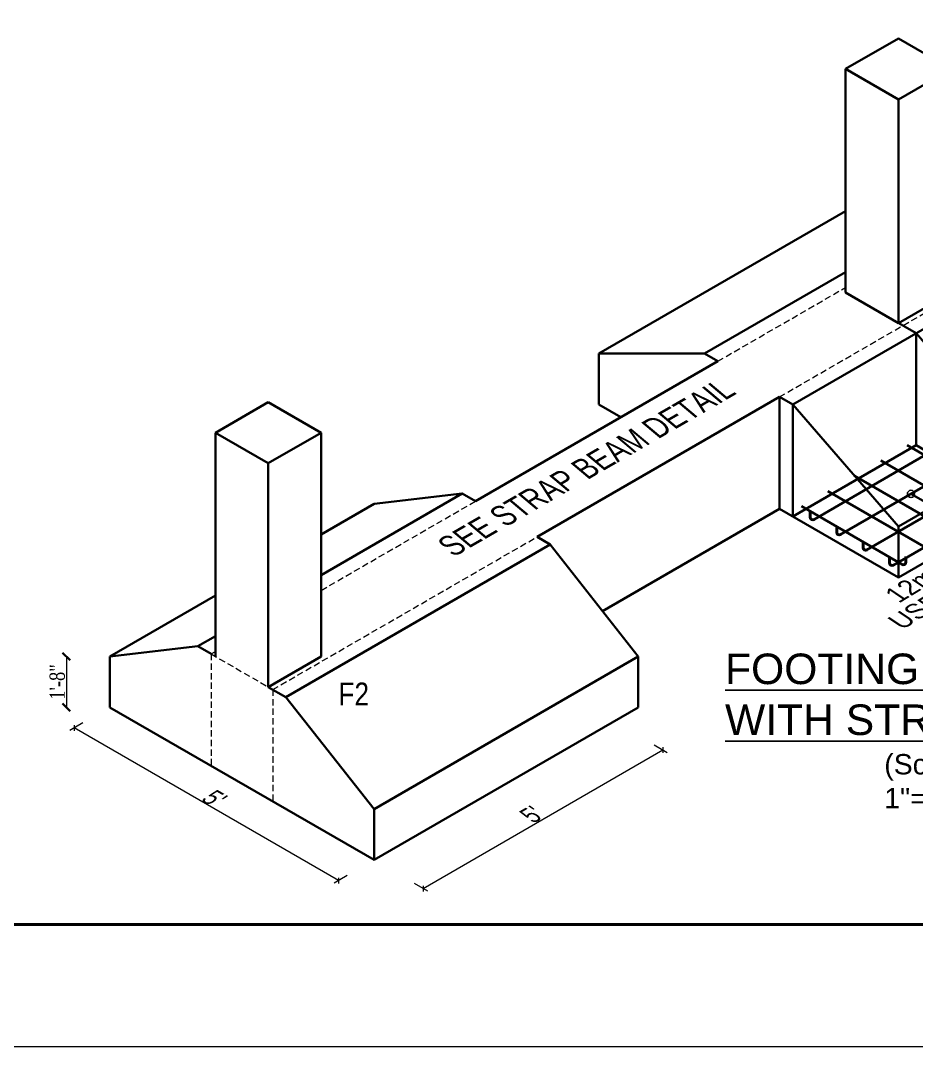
# Model space of a CAD drawing. Header units: inches. Extents: x 334224 to 340955, y 74691 to 79424.
# Drawn here: x 338556.8 to 338909.2, y 77179.4 to 77582.7 of the extents above; entities that cross this region are included whole.
import ezdxf

# ---------------------------------------------------------------- set-up
doc = ezdxf.new("R2010")
doc.units = ezdxf.units.IN
doc.header["$MEASUREMENT"] = 0
doc.linetypes.add('Dashed Line', pattern=[0.75, 0.5, -0.25])
doc.layers.get('Defpoints').update_dxf_attribs({"lineweight": 0})
for name, color, linetype, lineweight in [('1', 7, 'Continuous', 25), ('base line', 201, 'Continuous', 40), ('Construction Lines', 241, 'Continuous', 9), ('Main Bars', 254, 'Continuous', 40), ('Wall', 20, 'Continuous', 35)]:
    doc.layers.add(name, color=color, linetype=linetype, lineweight=lineweight)
doc.layers.add('text', color=113, linetype='Continuous')
doc.styles.add('2 INCH', font='times.ttf', dxfattribs={"width": 0.8, "height": 6})
doc.styles.add('Attic', font='ARIALN.TTF')
doc.styles.add('Text', font='arial.ttf', dxfattribs={"height": 8})
doc.dimstyles.new('Real Vm', dxfattribs={"dimtxt": 6, "dimasz": 3, "dimexe": 2, "dimexo": 1, "dimgap": 0.5, "dimtad": 1, "dimdec": 0, "dimzin": 3, "dimdsep": 46, "dimlunit": 4, "dimtxsty": '2 INCH', "dimblk": 'OBLIQUE', "dimcen": 0.09, "dimse1": 1, "dimse2": 1, "dimclrd": 4, "dimclre": 250, "dimclrt": 6, "dimadec": 0, "dimazin": 0, "dimtfac": 1, "dimtdec": 0, "dimtix": 1, "dimtmove": 1, "dimatfit": 2, "dimldrblk": 'Kiran Arrow 1', "dimfxl": 0, "dimtolj": 1, "dimtzin": 0, "dimlwd": 0, "dimlwe": 5, "dimarcsym": 0})

# ---------------------------------------------------------------- blocks, each defined once
blk = doc.blocks.new('_OBLIQUE')
at = {"color": 0, "linetype": 'ByBlock'}
blk.add_line((-0.5, -0.5), (0.5, 0.5), dxfattribs=at)
blk = doc.blocks.new('*D268')
at = {"color": 4, "lineweight": 0, "ltscale": 0.1, "transparency": 16777216}
blk.add_line((113275.48, -28887.1), (113275.48, -28907.1), dxfattribs=at)
at = {"layer": 'Defpoints', "color": 0, "ltscale": 0.1, "transparency": 16777216}
for p in [(113292.54, -28887.1), (113275.48, -28907.1), (113292.54, -28907.1)]:
    blk.add_point(p, dxfattribs=at)
at = {"color": 4, "lineweight": 0, "ltscale": 0.1, "transparency": 16777216, "xscale": 3, "yscale": 3, "zscale": 3}
for p, rotation in [((113275.48, -28887.1), 90), ((113275.48, -28907.1), 270)]:
    blk.add_blockref('_OBLIQUE', p, dxfattribs=dict(at, rotation=rotation))
at = {"color": 6, "ltscale": 0.1, "transparency": 16777216, "insert": (113271.92, -28897.1), "char_height": 6, "attachment_point": 5, "rotation": 90, "style": '2 INCH'}
blk.add_mtext('\\A1;1\'-8"', dxfattribs=at)
blk = doc.blocks.new('Kiran Arrow 1')
at = {"layer": '1'}
blk.add_hatch(color=256, dxfattribs=at).paths.add_polyline_path([(-1.01, 0.42), (-1.01, -0.42), (-0.01, 0)])
blk = doc.blocks.new('col1')
at = {"ltscale": 0.1}
for p, q in [((0, 55.97), (-10.39, 49.97)), ((0, 55.97), (10.39, 49.97)), ((-10.39, 6), (-10.39, 49.97)), ((0, 43.97), (-10.39, 49.97)), ((0, 43.97), (10.39, 49.97)), ((10.39, 6), (10.39, 49.97)), ((0, 0), (0, 43.97)), ((-10.39, 6), (0, 0)), ((0, 0), (10.39, 6))]:
    blk.add_line(p, q, dxfattribs=at)
blk = doc.blocks.new('A$C6AA13C47')
at = {"ltscale": 0.1}
for p, q in [((335.87, 259.4), (335.87, 279.4)), ((218.09, 211.4), (315.08, 267.4)), ((294.3, 191.4), (412.08, 259.4)), ((259.66, 211.4), (315.08, 243.4)), ((315.08, 235.4), (342.8, 219.4)), ((384.37, 171.4), (342.8, 219.4)), ((342.8, 219.4), (342.8, 175.4)), ((218.09, 191.4), (218.09, 211.4)), ((259.66, 211.4), (218.09, 211.4)), ((264.85, 208.4), (259.66, 211.4)), ((335.87, 143.4), (453.65, 211.4)), ((169.52, 153.36), (264.85, 208.4)), ((193.77, 139.36), (289.1, 194.4)), ((294.3, 191.4), (289.1, 194.4)), ((289.1, 194.4), (289.1, 150.4)), ((88.11, 192.3), (67.33, 180.3)), ((88.11, 192.3), (108.9, 180.3)), ((226.75, 186.4), (218.09, 191.4)), ((335.87, 143.4), (294.3, 191.4)), ((294.3, 191.4), (294.3, 147.4)), ((335.87, 123.4), (453.65, 191.4)), ((67.33, 92.36), (67.33, 180.3)), ((88.11, 168.3), (67.33, 180.3)), ((88.11, 168.3), (108.9, 180.3)), ((88.11, 168.3), (108.9, 180.3)), ((108.9, 92.36), (108.9, 180.3)), ((294.3, 147.4), (342.8, 175.4)), ((384.37, 151.4), (342.8, 175.4)), ((88.11, 80.36), (88.11, 168.3)), ((108.9, 124.36), (164.32, 156.36)), ((129.68, 152.36), (164.32, 156.36)), ((169.52, 153.36), (164.32, 156.36)), ((340.82, 156.26), (379.31, 134.04)), ((108.9, 140.36), (129.68, 152.36)), ((219.53, 110.23), (289.1, 150.4)), ((335.87, 123.4), (289.1, 150.4)), ((335.87, 123.4), (335.87, 143.4)), ((198.96, 136.36), (193.77, 139.36)), ((95.04, 76.36), (198.96, 136.36)), ((198.96, 136.36), (233.6, 92.36)), ((25.76, 92.36), (67.33, 116.36)), ((60.4, 96.36), (67.33, 100.36)), ((25.76, 92.36), (60.4, 96.36)), ((60.4, 96.36), (65.59, 93.36)), ((25.76, 72.36), (25.76, 92.36)), ((88.11, 80.36), (108.9, 92.36)), ((129.68, 32.36), (233.6, 92.36)), ((233.6, 72.36), (233.6, 92.36)), ((88.11, 80.36), (95.04, 76.36)), ((95.04, 76.36), (129.68, 32.36)), ((129.68, 12.36), (25.76, 72.36)), ((129.68, 12.36), (233.6, 72.36)), ((129.68, 12.36), (129.68, 32.36))]:
    blk.add_line(p, q, dxfattribs=at)
at = {"color": 3, "lineweight": 13, "ltscale": 0.1}
for p, q in [((15.22, 66.27), (10.03, 63.27)), ((11.76, 65.41), (11.76, 63.14)), ((115.68, 4.27), (11.76, 64.27)), ((239.79, 57.64), (244.99, 54.64)), ((243.26, 56.7), (243.26, 54.43)), ((148.99, 1.21), (243.26, 55.64)), ((119.14, 6.27), (113.95, 3.27)), ((115.68, 5.41), (115.68, 3.14)), ((145.52, 3.21), (150.72, 0.21)), ((148.99, 2.27), (148.99, 0))]:
    blk.add_line(p, q, dxfattribs=at)
at = {"layer": '1'}
blk.add_circle((340.82, 156.26), 1.43, dxfattribs=at)
at = {"layer": 'Construction Lines', "linetype": 'Dashed Line', "ltscale": 5}
for p, q in [((289.1, 194.4), (406.88, 262.4)), ((264.85, 208.4), (315.08, 237.4)), ((108.9, 118.36), (169.52, 153.36)), ((89.84, 79.36), (193.77, 139.36)), ((65.59, 93.36), (65.59, 49.36)), ((65.59, 93.36), (91.58, 78.36)), ((89.84, 79.36), (89.84, 35.36))]:
    blk.add_line(p, q, dxfattribs=at)
at = {"layer": 'Construction Lines', "linetype": 'Dashed Line', "ltscale": 10}
blk.add_line((65.59, 93.36), (67.33, 94.36), dxfattribs=at)
at = {"layer": 'Main Bars'}
for points in [[(380.37, 155.71), (380.37, 153.44, -0.57735), (378.87, 152.57), (339.33, 175.4)], [(301.23, 149.4), (301.23, 147.13, 0.57735), (302.73, 146.26), (349.72, 173.4)], [(369.97, 149.71), (369.97, 147.44, -0.57735), (368.47, 146.57), (328.94, 169.4)], [(311.62, 143.4), (311.62, 141.13, 0.57735), (313.12, 140.26), (360.12, 167.4)], [(359.58, 143.71), (359.58, 141.44, -0.57735), (358.08, 140.57), (318.55, 163.4)], [(322.01, 137.4), (322.01, 135.13, 0.57735), (323.51, 134.26), (370.51, 161.4)], [(349.19, 137.71), (349.19, 135.44, -0.57735), (347.69, 134.57), (308.16, 157.4)], [(332.4, 131.4), (332.4, 129.13, 0.57735), (333.9, 128.26), (380.9, 155.4)], [(338.8, 131.71), (338.8, 129.44, -0.57735), (337.3, 128.57), (297.76, 151.4)]]:
    blk.add_lwpolyline(points, format="xyb", dxfattribs=at)
at = {"xscale": 2, "yscale": 2, "zscale": 2}
blk.add_blockref('col1', (335.87, 223.4), dxfattribs=at)
at = {"ltscale": 0.1, "char_height": 7, "attachment_point": 8, "style": 'Attic'}
for s, insert, rotation in [("\\A1;{\\Q25;5'}", (63.72, 34.27), 330), ("\\A1;{\\Q-25;5'}", (195.07, 28.03), 30)]:
    blk.add_mtext(s, dxfattribs=dict(at, insert=insert, rotation=rotation))
at = {"layer": 'text', "insert": (156.49, 139.1), "char_height": 9, "attachment_point": 1, "rotation": 30, "style": 'Attic'}
blk.add_mtext('{\\Q-20;SEE STRAP BEAM DETAIL}', dxfattribs=at)
at = {"layer": 'text', "char_height": 7, "attachment_point": 3, "rotation": 31.1412, "style": 'Text'}
for s, insert, width in [('{\\Q-25;USE THE SAME IN ALL}', (423.95, 163.23), 128.7958), ('{\\Q-25;12mm %%C @ 6" c/c }', (398.34, 158.97), 85.275)]:
    blk.add_mtext(s, dxfattribs=dict(at, insert=insert, width=width))
at = {"layer": 'text', "ltscale": 1000, "attachment_point": 1, "style": 'Text'}
for s, insert, char_height, width in [('{\\LFOOTING PLAN F1 & F2 WITH STRAP BEAM STB}', (267.7, 93.5), 12, 229.7991), ('(Scale 1"=4\'-0")', (330.31, 54), 8, 70.5733)]:
    blk.add_mtext(s, dxfattribs=dict(at, insert=insert, char_height=char_height, width=width))
at = {"layer": 'text', "insert": (115.69, 82.11), "char_height": 9, "attachment_point": 1, "style": 'Attic'}
blk.add_mtext('F2', dxfattribs=at)
at = {"ltscale": 0.1}
dim = blk.add_linear_dim(base=(8.69, 72.36), p1=(25.76, 92.36), p2=(25.76, 72.36), angle=90, dimstyle='Real Vm', dxfattribs=at)
dim.commit()
dim.dimension.update_dxf_attribs({"geometry": '*D268', "text_midpoint": (5.14, 82.36), "insert": (-113266.78, 28979.45)})
blk = doc.blocks.new('Complete project')
at = {"layer": 'base line'}
blk.add_lwpolyline([(337924.5002, 79375.91177), (340907.2202, 79375.91177), (340907.2202, 77227.43177), (337924.5002, 77227.43177)], close=True, dxfattribs=at)
at = {"layer": 'Defpoints', "ltscale": 0.5}
blk.add_lwpolyline([(337780.5002, 77179.43177), (340955.2202, 77179.43177), (340955.2202, 79423.91177), (337780.5002, 79423.91177)], close=True, dxfattribs=at)
at = {"color": 1}
blk.add_blockref('A$C6AA13C47', (338566.17341, 77240.37503), dxfattribs=at)

msp = doc.modelspace()

# ---------------------------------------------------------------- block references
at = {"layer": 'Wall', "linetype": 'ByBlock'}
msp.add_blockref('Complete project', (0, 0), dxfattribs=at)

doc.saveas('drawing.dxf')
